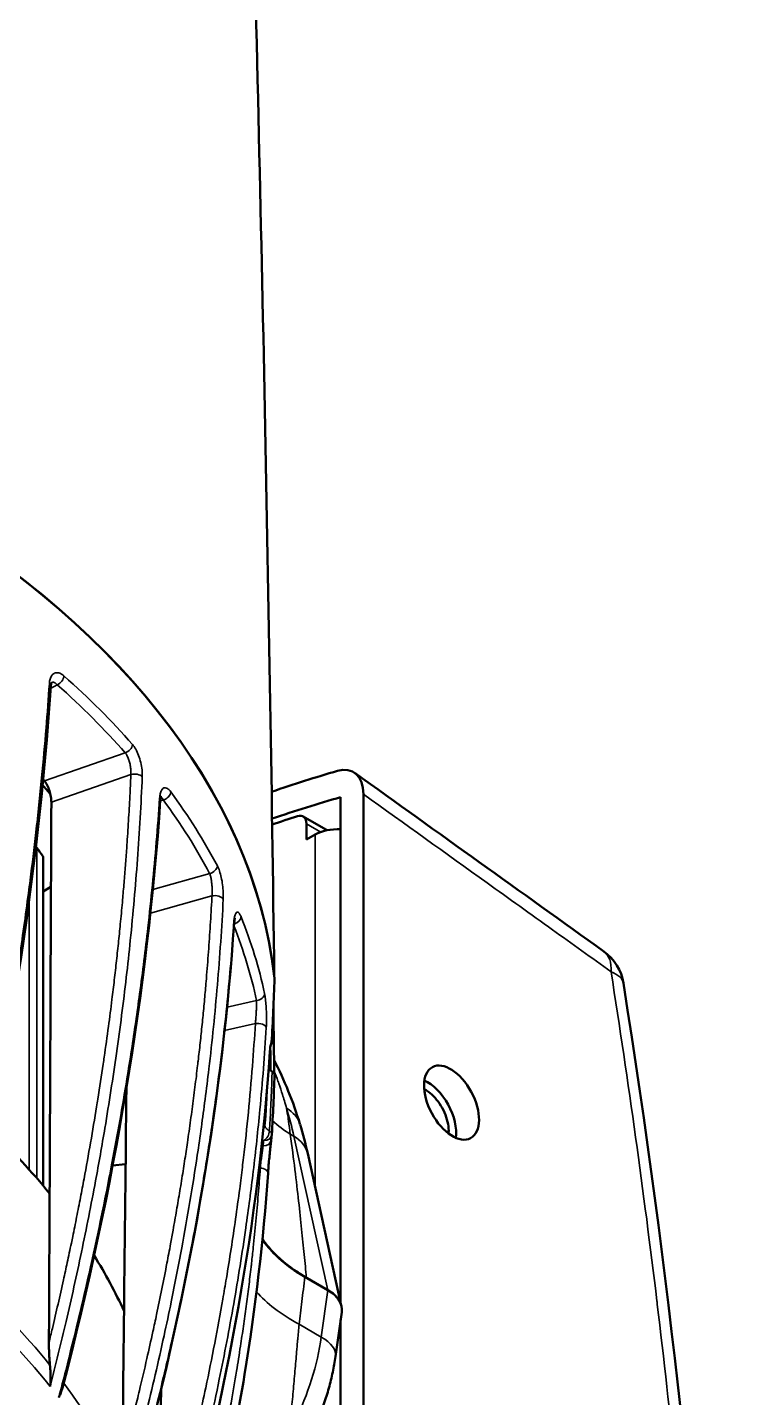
# Model space of a CAD drawing. Header units: millimetres. Extents: x 40 to 2195, y 40 to 1687.
# Drawn here: x 562.8 to 606.6, y 362.1 to 447 of the extents above; entities that cross this region are included whole.
import ezdxf

# ---------------------------------------------------------------- set-up
doc = ezdxf.new("R2010")
doc.units = ezdxf.units.MM
doc.header["$LTSCALE"] = 8
doc.layers.add('Visible (ISO)', color=7, linetype='Continuous', lineweight=50)
doc.layers.add('Visible Narrow (ISO)', color=7, linetype='Continuous', lineweight=35)

msp = doc.modelspace()

# ---------------------------------------------------------------- linework, layer by layer
at = {"layer": 'Visible (ISO)'}
for p, q in [((582.224, 367.972), (582.224, 399.289)), ((583.639, 399.471), (583.639, 281.228)), ((581.311, 397.278), (579.897, 398.095)), ((580.104, 396.659), (580.104, 397.637)), ((580.634, 396.965), (580.104, 396.659)), ((563.778, 375.207), (563.778, 395.558)), ((564.258, 393.722), (563.778, 393.445)), ((580.178, 377.198), (582.264, 367.79)), ((568.078, 376.452), (568.887, 376.534)), ((581.433, 368.734), (579.998, 369.562)), ((581.437, 368.731), (580.095, 369.506)), ((582.292, 367.376), (581.906, 364.627)), ((582.224, 305.457), (582.224, 366.893)), ((576.264, 363.505), (576.264, 363.505))]:
    msp.add_line(p, q, dxfattribs=at)
for centre, radius, start, end in [((596.8, 387.286), 3, 8.96303, 54.37048), ((577.441, 384.125), 0.5, 329.75616, 356.52801), ((577.455, 378.412), 0.5, 353.64256, 356.61899)]:
    msp.add_arc(centre, radius, start, end, dxfattribs=at)
for centre, major_axis, ratio, start_param, end_param in [((497.287, 385.064), (81, 0), 0.57735, 0.064234, 1.506562), ((497.287, 385.064), (81, 0), 0.57735, 0.066811, 1.503985), ((497.292, 383.024), (-79.274, 0), 0.57735, 3.690958, 3.69096), ((556.769, 267.387), (75, 129.904), 0.57735, 0.544962, 0.584415), ((581.517, 398.239), (1.499, 2.61), 0.575711, 5.496518, 6.824828), ((497.287, 380.981), (-74.2, 0), 0.57735, 3.587803, 3.602705), ((497.287, 380.981), (74.5, 0), 0.57735, 0.465791, 0.468145), ((556.769, 267.387), (-73.996, -128.165), 0.57735, 3.681278, 3.722994), ((556.769, 265.346), (-75, -129.904), 0.57735, 3.71054, 3.725709), ((579.397, 397.229), (0.5, 0.866), 0.57735, 5.497787, 6.852132), ((582.048, 396.149), (-2, 0), 0.57735, 4.624318, 5.497787), ((580.811, 396.412), (0.5, 0.866), 0.57735, 6.155997, 6.283185), ((563.107, 396.079), (0.3, 0), 0.577295, 0.398579, 0.770573), ((508.087, 382.704), (60, -0.001), 0.577295, 0.382247, 0.398579), ((563.478, 395.558), (0.3, 0), 0.577295, 0, 0.382247), ((497.342, 383.191), (79.424, 0), 0.57735, 0.215453, 0.215454), ((577.621, 388.047), (0.5, 0), 0.57735, 6.265332, 6.347866), ((578.683, 382.692), (-1, 0), 0.577351, 0.395485, 0.664149), ((577.108, 381.98), (-1, 0), 0.57735, 3.798113, 3.805752), ((577.621, 382.08), (0.5, 0), 0.57735, 6.265335, 7.067154), ((587.683, 379.541), (-1.187, 2.201), 0.556861, 3.784614, 5.672716), ((497.287, 356.486), (-73.976, 0), 0.57735, 3.58297, 3.686804), ((577.25, 376.549), (2.929, 0.649), 0.683075, 0.000029, 0.000038), ((577.219, 376.018), (0.499, -0.035), 0.563805, 6.283184, 6.283223), ((497.287, 356.486), (73.976, 0), 0.57735, 0.25941, 0.343758), ((579.279, 367.49), (3.023, 0.04), 0.577215, 6.1946, 7.053279), ((579.26, 367.48), (-3.039, -0.062), 0.575947, 3.46803, 3.90251)]:
    msp.add_ellipse(centre, major_axis=major_axis, ratio=ratio, start_param=start_param, end_param=end_param, dxfattribs=at)
msp.add_ellipse((589.099, 380.358), major_axis=(-1.187, 2.201), ratio=0.556861, dxfattribs=at)
for points in [[(576.633, 460.789), (577.296, 436.537), (577.787, 412.33), (578.108, 388.169)], [(564.243, 406.143), (563.459, 394.472), (561.551, 382.177), (558.588, 369.69)], [(583.1, 400.795), (588.249, 397.105), (593.398, 393.415), (598.547, 389.724)], [(564.28, 398.98), (564.246, 390.898), (564.21, 382.815), (564.174, 374.731)], [(571.039, 399.096), (570.245, 387.396), (568.199, 375.109), (564.973, 362.689)], [(578.121, 388.042), (578.08, 386.726), (578.02, 385.41), (577.94, 384.094)], [(578.051, 386.198), (578.07, 384.849), (578.088, 383.499), (578.106, 382.15)], [(578.095, 382.996), (578.734, 381.76), (579.275, 380.43), (579.701, 379.023)], [(578.121, 382.075), (578.083, 380.843), (578.027, 379.612), (577.955, 378.382)], [(568.938, 381.266), (568.888, 376.658), (568.839, 372.05), (568.788, 367.442)], [(577.638, 380.963), (577.618, 380.57), (577.596, 380.177), (577.573, 379.784)], [(577.517, 379.023), (577.517, 379.023), (577.517, 379.023), (577.517, 379.023)], [(579.705, 379.011), (579.883, 378.421), (580.041, 377.816), (580.178, 377.198)], [(588.913, 378.443), (588.919, 378.5), (588.922, 378.56), (588.923, 378.623)], [(577.718, 375.983), (577.428, 371.808), (576.943, 367.642), (576.264, 363.505)], [(564.174, 374.731), (564.16, 371.646), (564.145, 368.561), (564.131, 365.476)], [(568.788, 367.442), (568.755, 364.407), (568.721, 361.373), (568.688, 358.338)], [(571.093, 362.622), (571.077, 361.675), (571.06, 360.728), (571.043, 359.78)]]:
    msp.add_open_spline(points, degree=3, dxfattribs=at)
for points, knots in [([(564.307, 406.404), (564.307, 406.404), (564.307, 406.404), (564.305, 406.402), (564.3, 406.395), (564.285, 406.363), (564.273, 406.331), (564.254, 406.247), (564.247, 406.198), (564.243, 406.143)], [0.0260754, 0.0260754, 0.0260754, 0.0260754, 0.02972295, 0.02972295, 0.04640967, 0.04640967, 0.07176386, 0.07176386, 0.09476196, 0.09476196, 0.09476196, 0.09476196]), ([(564.28, 398.98), (564.28, 399.078), (564.271, 399.193), (564.232, 399.439), (564.2, 399.571), (564.124, 399.81), (564.075, 399.931), (563.967, 400.143), (563.907, 400.234), (563.851, 400.299), (563.85, 400.299), (563.85, 400.299)], [0.0027601, 0.0027601, 0.0027601, 0.0027601, 0.0377251, 0.0377251, 0.0754503, 0.0754503, 0.1132369, 0.1132369, 0.1510236, 0.1510236, 0.1511552, 0.1511552, 0.1511552, 0.1511552]), ([(571.095, 399.376), (571.095, 399.376), (571.093, 399.373), (571.085, 399.355), (571.078, 399.336), (571.062, 399.277), (571.054, 399.234), (571.044, 399.157), (571.041, 399.127), (571.039, 399.096)], [0.04090671, 0.04090671, 0.04090671, 0.04090671, 0.05258439, 0.05258439, 0.07166852, 0.07166852, 0.09466864, 0.09466864, 0.10722706, 0.10722706, 0.10722706, 0.10722706]), ([(575.669, 391.799), (575.669, 391.799), (575.669, 391.799), (575.668, 391.796), (575.665, 391.788), (575.655, 391.756), (575.649, 391.73), (575.635, 391.655), (575.628, 391.602), (575.62, 391.52), (575.618, 391.497), (575.617, 391.473)], [0.05221193, 0.05221193, 0.05221193, 0.05221193, 0.0543198, 0.0543198, 0.06955989, 0.06955989, 0.08898336, 0.08898336, 0.11397665, 0.11397665, 0.12337078, 0.12337078, 0.12337078, 0.12337078]), ([(575.617, 391.473), (574.896, 380.893), (573.047, 369.875), (569.8, 357.554), (569.465, 356.334), (569.118, 355.112)], [0, 0, 0, 0, 3.872634, 3.872634, 4.297712, 4.297712, 4.297712, 4.297712]), ([(599.763, 387.753), (602.58, 369.908), (604.503, 352.35), (606.507, 318.292), (606.596, 301.716), (605.16, 274.108), (604.058, 262.739), (602.467, 251.772)], [0, 0, 0, 0, 6.03842, 6.03842, 12.069051, 12.069051, 16.498673, 16.498673, 16.498673, 16.498673]), ([(577.883, 383.924), (577.883, 383.924), (577.883, 383.923), (577.881, 383.916), (577.879, 383.905), (577.872, 383.866), (577.867, 383.834), (577.855, 383.742), (577.848, 383.675), (577.84, 383.57), (577.837, 383.538), (577.835, 383.505)], [0.06342108, 0.06342108, 0.06342108, 0.06342108, 0.06856196, 0.06856196, 0.08411439, 0.08411439, 0.10625292, 0.10625292, 0.1371942, 0.1371942, 0.14947653, 0.14947653, 0.14947653, 0.14947653]), ([(577.835, 383.505), (577.128, 373.149), (575.233, 362.41), (571.773, 350.165), (571.332, 348.681), (570.87, 347.197)], [0, 0, 0, 0, 3.804165, 3.804165, 4.328099, 4.328099, 4.328099, 4.328099]), ([(577.76, 382.469), (577.784, 382.437), (577.812, 382.406), (577.883, 382.343), (577.926, 382.312), (577.975, 382.284)], [-0.0388398, -0.0388398, -0.0388398, -0.0388398, -0.02066483, -0.02066483, -0.000001, -0.000001, -0.000001, -0.000001]), ([(588.923, 378.623), (588.922, 378.8), (588.878, 379.161), (588.68, 379.749), (588.374, 380.306), (587.987, 380.781), (587.649, 381.055), (587.454, 381.162), (587.403, 381.187)], [0, 0, 0, 0, 0.1, 0.2, 0.3, 0.4, 0.5, 0.5362771, 0.5362771, 0.5362771, 0.5362771]), ([(577.573, 379.784), (577.57, 379.733), (577.567, 379.682), (577.56, 379.581), (577.557, 379.53), (577.55, 379.429), (577.546, 379.378), (577.538, 379.277), (577.534, 379.226), (577.526, 379.125), (577.522, 379.074), (577.517, 379.023)], [2.39039417, 2.39039417, 2.39039417, 2.39039417, 2.39363537, 2.39363537, 2.39687656, 2.39687656, 2.40011776, 2.40011776, 2.40335896, 2.40335896, 2.40660015, 2.40660015, 2.40660015, 2.40660015]), ([(577.913, 378.022), (577.903, 377.937), (577.89, 377.829), (577.863, 377.587), (577.849, 377.449), (577.819, 377.157), (577.804, 377), (577.775, 376.687), (577.761, 376.528), (577.737, 376.239), (577.726, 376.104), (577.718, 375.983)], [0, 0, 0, 0, 0.0455865, 0.0455865, 0.0918061, 0.0918061, 0.1388491, 0.1388491, 0.1859979, 0.1859979, 0.2301509, 0.2301509, 0.2301509, 0.2301509]), ([(577.913, 378.022), (577.916, 378.045), (577.919, 378.067), (577.924, 378.111), (577.927, 378.134), (577.932, 378.178), (577.935, 378.201), (577.94, 378.245), (577.942, 378.267), (577.947, 378.312), (577.95, 378.334), (577.952, 378.357)], [3.8556583, 3.8556583, 3.8556583, 3.8556583, 3.857077328, 3.857077328, 3.858496356, 3.858496356, 3.859915384, 3.859915384, 3.861334411, 3.861334411, 3.862753439, 3.862753439, 3.862753439, 3.862753439]), ([(577.368, 371.866), (577.596, 371.539), (577.865, 371.222), (578.683, 370.424), (579.294, 369.968), (579.998, 369.562)], [-0.4819026, -0.4819026, -0.4819026, -0.4819026, -0.298526, -0.298526, -0.0000075, -0.0000075, -0.0000075, -0.0000075]), ([(580.095, 369.506), (579.393, 369.911), (578.781, 370.365), (577.921, 371.192), (577.621, 371.544), (577.373, 371.908)], [0.000013, 0.000013, 0.000013, 0.000013, 0.2977179, 0.2977179, 0.5012351, 0.5012351, 0.5012351, 0.5012351]), ([(564.195, 364.078), (564.191, 364.118), (564.187, 364.158), (564.183, 364.2), (564.179, 364.241), (564.176, 364.283), (564.172, 364.327), (564.169, 364.37), (564.166, 364.415), (564.162, 364.461), (564.159, 364.507), (564.156, 364.555), (564.154, 364.604), (564.151, 364.653), (564.148, 364.704), (564.146, 364.756), (564.143, 364.808), (564.141, 364.863), (564.139, 364.919), (564.137, 364.975), (564.136, 365.033), (564.134, 365.092), (564.133, 365.152), (564.132, 365.214), (564.132, 365.278), (564.131, 365.342), (564.131, 365.408), (564.131, 365.476)], [0, 0, 0, 0, 0.111111, 0.111111, 0.111111, 0.222222, 0.222222, 0.222222, 0.333333, 0.333333, 0.333333, 0.444444, 0.444444, 0.444444, 0.555556, 0.555556, 0.555556, 0.666667, 0.666667, 0.666667, 0.777778, 0.777778, 0.777778, 0.888889, 0.888889, 0.888889, 1, 1, 1, 1]), ([(581.906, 364.627), (581.86, 364.3), (581.802, 363.972), (581.663, 363.317), (581.582, 362.989), (581.399, 362.336), (581.296, 362.011), (581.07, 361.363), (580.947, 361.041), (580.681, 360.402), (580.539, 360.086), (580.387, 359.773)], [4.8869219, 4.8869219, 4.8869219, 4.8869219, 4.9843995, 4.9843995, 5.0818772, 5.0818772, 5.1793548, 5.1793548, 5.2768325, 5.2768325, 5.3743101, 5.3743101, 5.3743101, 5.3743101]), ([(564.195, 364.078), (564.206, 363.974), (564.216, 363.867), (564.222, 363.757), (564.224, 363.727), (564.225, 363.698), (564.227, 363.668), (564.232, 363.559), (564.235, 363.447), (564.234, 363.332), (564.234, 363.297), (564.234, 363.262), (564.233, 363.227), (564.232, 363.12), (564.227, 363.012), (564.22, 362.901), (564.216, 362.854), (564.213, 362.806), (564.208, 362.758)], [0, 0, 0, 0, 0.2632874, 0.2632874, 0.2632874, 0.3333333, 0.3333333, 0.3333333, 0.5886658, 0.5886658, 0.5886658, 0.6666667, 0.6666667, 0.6666667, 0.9000484, 0.9000484, 0.9000484, 1, 1, 1, 1]), ([(566.883, 330.088), (567.701, 332.1), (568.489, 334.161), (569.994, 338.376), (570.711, 340.529), (572.064, 344.922), (572.701, 347.161), (573.883, 351.714), (574.429, 354.029), (575.423, 358.722), (575.87, 361.101), (576.264, 363.505)], [3.6964792, 3.6964792, 3.6964792, 3.6964792, 3.7237049, 3.7237049, 3.7509307, 3.7509307, 3.7781564, 3.7781564, 3.8053821, 3.8053821, 3.8326079, 3.8326079, 3.8326079, 3.8326079]), ([(564.736, 362.075), (564.776, 362.153), (564.811, 362.231), (564.843, 362.306), (564.855, 362.336), (564.867, 362.365), (564.878, 362.395), (564.907, 362.471), (564.932, 362.546), (564.954, 362.62), (564.96, 362.643), (564.967, 362.666), (564.973, 362.689)], [0, 0, 0, 0, 0.2396284, 0.2396284, 0.2396284, 0.3333333, 0.3333333, 0.3333333, 0.5770639, 0.5770639, 0.5770639, 0.6529522, 0.6529522, 0.6529522, 0.6529522])]:
    msp.add_open_spline(points, degree=3, knots=knots, dxfattribs=at)
at = {"layer": 'Visible Narrow (ISO)'}
for p, q in [((564.236, 406.031), (564.643, 406.258)), ((568.864, 402.039), (563.85, 400.299)), ((569.212, 400.691), (564.28, 398.98)), ((571.035, 399.031), (571.223, 399.119)), ((580.987, 397.127), (580.104, 397.637)), ((580.634, 375.142), (580.634, 396.965)), ((563.383, 375.667), (563.384, 396.146)), ((563.756, 375.233), (563.757, 395.623)), ((574.1, 394.563), (570.576, 393.571)), ((562.895, 376.219), (562.895, 392.794)), ((574.243, 393.166), (570.423, 392.09)), ((577.011, 386.686), (575.176, 386.279)), ((576.934, 385.256), (575.023, 384.832)), ((577.063, 378.403), (577.063, 378.403)), ((579.321, 378.271), (579.095, 378.402)), ((579.321, 378.271), (581.437, 368.731)), ((588.923, 378.623), (588.782, 378.548)), ((577.417, 377.675), (577.317, 377.678)), ((577.237, 376.299), (577.16, 376.301)), ((581.433, 368.734), (581.024, 365.825)), ((579.649, 366.619), (581.024, 365.825))]:
    msp.add_line(p, q, dxfattribs=at)
for centre, major_axis, ratio, start_param, end_param in [((564.643, 406.666), (0.332, 0.374), 0.684592, 4.05575, 5.578333), ((497.287, 381.37), (-80.834, 0), 0.57735, 3.612859, 3.717965), ((563.744, 406.176), (0.499, -0.034), 0.562318, 0, 0.632979), ((497.287, 380.981), (-80.334, 0), 0.57735, 3.612859, 3.717965), ((568.864, 402.447), (0.375, 0.331), 0.727494, 4.141606, 5.664206), ((569.469, 400.454), (0.5, -0.021), 0.533457, 0.477232, 2.134975), ((570.54, 399.13), (0.499, -0.034), 0.567022, 6.283185, 6.74252), ((571.223, 399.528), (0.403, 0.296), 0.751477, 4.207191, 5.729771), ((497.287, 381.37), (80.834, 0), 0.57735, 0.297184, 0.401798), ((497.287, 380.981), (80.334, 0), 0.57735, 0.297184, 0.401798), ((574.1, 394.971), (0.442, 0.234), 0.780705, 4.319767, 5.842367), ((574.462, 392.917), (0.499, -0.026), 0.535051, 0.307745, 2.052403), ((575.118, 391.507), (0.499, -0.034), 0.571467, 0, 0.285451), ((575.56, 391.828), (0.464, 0.186), 0.795557, 4.513942, 5.926815), ((497.287, 381.37), (80.834, 0), 0.57735, 0.123315, 0.227001), ((497.287, 380.981), (80.334, 0), 0.57735, 0.123315, 0.224504), ((596.8, 387.286), (1.748, 2.438), 0.548274, 5.554536, 6.283185), ((596.8, 387.285), (2.963, 0.468), 0.442684, 6.283184, 6.95322), ((380.902, 384.824), (196.473, 21.889), 0.814813, 6.142957, 6.16736), ((577.011, 387.094), (0.489, 0.105), 0.810296, 4.54016, 6.062761), ((577.113, 384.997), (0.499, -0.03), 0.537161, 0.138633, 1.970133), ((577.441, 384.125), (0.09, 0.492), 0.996607, 4.374336, 4.888655), ((577.441, 384.125), (0.499, -0.03), 0.574162, 0, 0.098866), ((577.025, 383.643), (0.498, 0.042), 0.815519, 6.048145, 6.048218), ((577.391, 382.123), (0.056, 1.854), 0.081143, 5.688078, 5.688101), ((577.336, 383.539), (0.499, -0.034), 0.575671, 0, 0.111401), ((497.287, 381.37), (80.333, 0), 0.57735, 6.248986, 6.267389), ((576.833, 378.143), (2.871, 0.869), 0.710909, 6.283173, 6.875889), ((553.456, 356.695), (-18.534, -32.626), 0.581967, 2.568947, 2.635554), ((577.019, 379.067), (0.498, -0.044), 0.81546, 5.780934, 6.283185), ((587.088, 385.611), (11.43, 2.502), 0.757984, 3.646606, 3.78673), ((577.417, 378.084), (0.496, -0.061), 0.81442, 4.812842, 6.283166), ((497.287, 380.981), (80.334, 0), 0.57735, 6.211853, 6.218948), ((577.455, 378.412), (-0.25, -0.433), 0.577973, 0.785943, 2.32474), ((577.455, 378.412), (0.497, -0.055), 0.814813, 4.802924, 6.283174), ((577.455, 378.412), (0.499, -0.029), 0.579077, 0.000027, 0.817965), ((577.249, 376.548), (2.929, 0.649), 0.683075, 0.000009, 0.645975), ((577.219, 376.018), (0.499, -0.035), 0.563805, 0.000038, 1.573416), ((497.287, 346.16), (73.756, 0), 0.57735, 0.434299, 0.588934), ((497.287, 345.118), (73.567, 0), 0.57735, 0.428307, 0.593638), ((587.712, 369.07), (11.548, -1.867), 0.415478, 3.598138, 4.008828), ((572.668, 362.702), (-6, -10.392), 0.57735, 1.694273, 2.181662), ((578.935, 365.044), (2.971, -0.417), 0.468323, 0, 0.858678), ((497.287, 346.16), (73.756, 0), 0.57735, 0.251451, 0.405986)]:
    msp.add_ellipse(centre, major_axis=major_axis, ratio=ratio, start_param=start_param, end_param=end_param, dxfattribs=at)
for points, knots in [([(578.106, 388.186), (578.045, 392.818), (577.976, 397.523), (577.9, 402.281), (577.824, 407.039), (577.74, 411.85), (577.647, 416.775), (577.555, 421.7), (577.453, 426.74), (577.343, 431.782), (577.234, 436.824), (577.116, 441.868), (576.997, 446.728), (576.877, 451.588), (576.755, 456.264), (576.631, 460.818)], [0, 0, 0, 0, 0.2, 0.2, 0.2, 0.4, 0.4, 0.4, 0.6, 0.6, 0.6, 0.8, 0.8, 0.8, 1, 1, 1, 1]), ([(565.062, 406.804), (564.99, 406.867), (564.921, 406.915), (564.836, 406.957), (564.818, 406.964), (564.733, 406.997), (564.669, 407.008), (564.591, 407.004), (564.575, 407.003), (564.484, 406.986), (564.417, 406.948), (564.303, 406.831), (564.257, 406.751), (564.196, 406.581), (564.177, 406.497), (564.162, 406.374), (564.16, 406.345), (564.158, 406.315)], [0, 0, 0, 0, 0.157546, 0.157546, 0.2, 0.2, 0.356997, 0.356997, 0.4, 0.4, 0.6, 0.6, 0.8, 0.8, 0.954598, 0.954598, 1, 1, 1, 1]), ([(558.267, 368.877), (558.62, 370.337), (558.958, 371.794), (559.723, 375.229), (560.137, 377.204), (560.686, 379.992), (560.843, 380.812), (561.17, 382.572), (561.339, 383.512), (561.774, 386.023), (562.028, 387.59), (562.478, 390.555), (562.676, 391.953), (562.894, 393.609), (562.929, 393.872), (563.089, 395.127), (563.209, 396.117), (563.451, 398.239), (563.57, 399.37), (563.779, 401.527), (563.871, 402.554), (564.029, 404.493), (564.097, 405.406), (564.158, 406.315)], [0, 0, 0, 0, 0.113592, 0.113592, 0.268615, 0.268615, 0.333333, 0.333333, 0.407849, 0.407849, 0.532885, 0.532885, 0.64541, 0.64541, 0.666667, 0.666667, 0.747042, 0.747042, 0.839534, 0.839534, 0.92421, 0.92421, 1, 1, 1, 1]), ([(564.643, 406.258), (564.615, 406.289), (564.586, 406.315), (564.558, 406.337), (564.541, 406.35), (564.524, 406.361), (564.508, 406.371), (564.502, 406.374), (564.496, 406.377), (564.49, 406.38), (564.461, 406.394), (564.434, 406.403), (564.407, 406.407), (564.389, 406.41), (564.371, 406.41), (564.354, 406.408), (564.351, 406.408), (564.348, 406.408), (564.346, 406.407), (564.33, 406.405), (564.315, 406.401), (564.301, 406.394)], [0, 0, 0, 0, 0.1098717, 0.1098717, 0.1098717, 0.1759848, 0.1759848, 0.1759848, 0.2, 0.2, 0.2, 0.3122921, 0.3122921, 0.3122921, 0.3879493, 0.3879493, 0.3879493, 0.4, 0.4, 0.4, 0.4688857, 0.4688857, 0.4688857, 0.4688857]), ([(569.918, 400.558), (569.924, 400.692), (569.914, 400.972), (569.835, 401.434), (569.7, 401.882), (569.519, 402.277), (569.383, 402.475), (569.309, 402.558)], [0, 0, 0, 0, 0.2, 0.4, 0.6, 0.8, 1, 1, 1, 1]), ([(569.212, 400.691), (569.215, 400.729), (569.216, 400.768), (569.217, 400.849), (569.216, 400.89), (569.213, 400.947), (569.212, 400.96), (569.208, 401.019), (569.203, 401.065), (569.192, 401.157), (569.185, 401.203), (569.175, 401.259), (569.173, 401.269), (569.163, 401.319), (569.155, 401.359), (569.135, 401.439), (569.125, 401.478), (569.108, 401.537), (569.102, 401.557), (569.08, 401.624), (569.063, 401.669), (569.028, 401.757), (569.009, 401.799), (568.973, 401.871), (568.956, 401.902), (568.921, 401.961), (568.903, 401.988), (568.878, 402.021), (568.871, 402.03), (568.864, 402.039)], [0, 0, 0, 0, 0.0861155, 0.0861155, 0.1722314, 0.1722314, 0.2, 0.2, 0.2906033, 0.2906033, 0.3810453, 0.3810453, 0.4, 0.4, 0.479309, 0.479309, 0.5586159, 0.5586159, 0.6, 0.6, 0.7, 0.7, 0.8, 0.8, 0.8845847, 0.8845847, 0.9689954, 0.9689954, 1, 1, 1, 1]), ([(564.131, 365.476), (564.202, 365.771), (564.273, 366.067), (564.462, 366.861), (564.578, 367.361), (564.808, 368.363), (564.921, 368.865), (565.111, 369.725), (565.188, 370.082), (565.351, 370.84), (565.436, 371.243), (565.549, 371.783), (565.577, 371.918), (565.688, 372.457), (565.77, 372.862), (565.931, 373.672), (566.011, 374.078), (566.163, 374.867), (566.237, 375.252), (566.45, 376.393), (566.584, 377.14), (566.844, 378.632), (566.969, 379.375), (567.112, 380.259), (567.137, 380.414), (567.279, 381.311), (567.39, 382.037), (567.516, 382.892), (567.537, 383.036), (567.651, 383.823), (567.739, 384.453), (567.898, 385.643), (567.971, 386.205), (568.09, 387.162), (568.138, 387.562), (568.232, 388.361), (568.278, 388.761), (568.367, 389.565), (568.41, 389.97), (568.494, 390.775), (568.534, 391.176), (568.595, 391.805), (568.617, 392.035), (568.659, 392.487), (568.679, 392.708), (568.73, 393.283), (568.76, 393.636), (568.819, 394.342), (568.847, 394.695), (568.901, 395.402), (568.927, 395.756), (568.961, 396.231), (568.969, 396.348), (568.981, 396.533), (568.986, 396.602), (569.024, 397.171), (569.056, 397.683), (569.115, 398.708), (569.143, 399.222), (569.184, 400.056), (569.198, 400.372), (569.212, 400.691)], [0, 0, 0, 0, 0.022807, 0.022807, 0.060987, 0.060987, 0.098698, 0.098698, 0.125, 0.125, 0.15422, 0.15422, 0.163986, 0.163986, 0.193017, 0.193017, 0.222128, 0.222128, 0.25, 0.25, 0.305461, 0.305461, 0.362754, 0.362754, 0.375, 0.375, 0.434, 0.434, 0.446008, 0.446008, 0.5, 0.5, 0.550187, 0.550187, 0.587068, 0.587068, 0.625, 0.625, 0.664446, 0.664446, 0.704388, 0.704388, 0.727542, 0.727542, 0.75, 0.75, 0.785852, 0.785852, 0.821568, 0.821568, 0.856877, 0.856877, 0.868339, 0.868339, 0.875, 0.875, 0.923757, 0.923757, 0.971288, 0.971288, 1, 1, 1, 1]), ([(569.918, 400.558), (569.845, 398.859), (569.746, 397.152), (569.498, 393.771), (569.351, 392.096), (569.1, 389.653), (569.017, 388.89), (568.747, 386.558), (568.544, 384.987), (568.101, 381.872), (567.862, 380.329), (567.419, 377.691), (567.225, 376.597), (566.748, 374.034), (566.457, 372.565), (565.847, 369.664), (565.53, 368.232), (564.881, 365.453), (564.552, 364.106), (564.208, 362.758)], [0, 0, 0, 0, 0.1379801, 0.1379801, 0.2723717, 0.2723717, 0.3333333, 0.3333333, 0.4583067, 0.4583067, 0.5803846, 0.5803846, 0.6666667, 0.6666667, 0.7822235, 0.7822235, 0.894534, 0.894534, 1, 1, 1, 1]), ([(564.736, 362.075), (564.884, 362.637), (565.03, 363.199), (565.72, 365.904), (566.231, 368.042), (567.044, 371.68), (567.363, 373.185), (567.793, 375.328), (567.919, 375.971), (568.374, 378.359), (568.683, 380.1), (569.064, 382.426), (569.158, 383.018), (569.429, 384.775), (569.598, 385.938), (569.941, 388.467), (570.112, 389.832), (570.468, 392.971), (570.642, 394.74), (570.865, 397.411), (570.934, 398.319), (570.996, 399.225)], [0, 0, 0, 0, 0.044302, 0.044302, 0.213549, 0.213549, 0.333333, 0.333333, 0.3847, 0.3847, 0.524516, 0.524516, 0.572318, 0.572318, 0.666667, 0.666667, 0.778241, 0.778241, 0.924311, 0.924311, 1, 1, 1, 1]), ([(571.683, 399.621), (571.63, 399.692), (571.579, 399.747), (571.515, 399.799), (571.501, 399.809), (571.437, 399.85), (571.388, 399.868), (571.33, 399.871), (571.318, 399.871), (571.249, 399.862), (571.199, 399.83), (571.112, 399.723), (571.077, 399.648), (571.029, 399.484), (571.013, 399.402), (571, 399.281), (570.998, 399.254), (570.996, 399.225)], [0, 0, 0, 0, 0.1554271, 0.1554271, 0.2, 0.2, 0.357529, 0.357529, 0.4, 0.4, 0.6, 0.6, 0.8, 0.8, 0.9554367, 0.9554367, 1, 1, 1, 1]), ([(571.223, 399.119), (571.208, 399.15), (571.193, 399.177), (571.178, 399.2), (571.165, 399.221), (571.151, 399.239), (571.137, 399.254), (571.135, 399.257), (571.132, 399.26), (571.13, 399.262), (571.129, 399.264), (571.128, 399.265), (571.127, 399.266), (571.113, 399.279), (571.099, 399.29), (571.086, 399.298), (571.08, 399.301), (571.075, 399.303), (571.07, 399.305)], [0, 0, 0, 0, 0.0937885, 0.0937885, 0.0937885, 0.1782622, 0.1782622, 0.1782622, 0.1936261, 0.1936261, 0.1936261, 0.2, 0.2, 0.2, 0.286364, 0.286364, 0.286364, 0.3203258, 0.3203258, 0.3203258, 0.3203258]), ([(598.994, 388.467), (597.783, 389.335), (596.573, 390.202), (595.364, 391.069), (594.009, 392.04), (592.656, 393.009), (591.304, 393.978), (588.745, 395.812), (586.19, 397.643), (583.639, 399.471)], [0, 0, 0, 0, 0.235833, 0.235833, 0.235833, 0.5, 0.5, 0.5, 1, 1, 1, 1]), ([(574.243, 393.166), (574.246, 393.204), (574.248, 393.243), (574.252, 393.324), (574.253, 393.366), (574.254, 393.422), (574.254, 393.435), (574.254, 393.495), (574.254, 393.542), (574.251, 393.636), (574.249, 393.684), (574.246, 393.741), (574.245, 393.75), (574.242, 393.8), (574.239, 393.842), (574.231, 393.924), (574.227, 393.965), (574.22, 394.026), (574.217, 394.047), (574.208, 394.111), (574.202, 394.153), (574.188, 394.235), (574.18, 394.274), (574.169, 394.323), (574.167, 394.334), (574.155, 394.384), (574.146, 394.421), (574.126, 394.489), (574.116, 394.521), (574.103, 394.554), (574.101, 394.558), (574.1, 394.563)], [0.0000003, 0.0000003, 0.0000003, 0.0000003, 0.0868923, 0.0868923, 0.1736222, 0.1736222, 0.2, 0.2, 0.2917204, 0.2917204, 0.3829094, 0.3829094, 0.4, 0.4, 0.4790767, 0.4790767, 0.5580818, 0.5580818, 0.6, 0.6, 0.6870991, 0.6870991, 0.7740989, 0.7740989, 0.8, 0.8, 0.8930664, 0.8930664, 0.9854237, 0.9854237, 1, 1, 1, 1]), ([(574.942, 392.974), (574.851, 391.204), (574.73, 389.429), (574.431, 385.919), (574.255, 384.185), (573.976, 381.818), (573.899, 381.189), (573.668, 379.406), (573.506, 378.25), (573.045, 375.183), (572.724, 373.269), (572.163, 370.24), (571.946, 369.127), (571.573, 367.312), (571.424, 366.61), (570.919, 364.293), (570.544, 362.678), (569.795, 359.644), (569.427, 358.225), (568.915, 356.344), (568.787, 355.882), (568.657, 355.419)], [0, 0, 0, 0, 0.143534, 0.143534, 0.282929, 0.282929, 0.333333, 0.333333, 0.425697, 0.425697, 0.578184, 0.578184, 0.666667, 0.666667, 0.72245, 0.72245, 0.850689, 0.850689, 0.963275, 0.963275, 1, 1, 1, 1]), ([(568.688, 358.338), (568.848, 358.942), (569.01, 359.565), (569.267, 360.579), (569.361, 360.956), (569.551, 361.723), (569.646, 362.112), (569.896, 363.155), (570.051, 363.818), (570.331, 365.045), (570.456, 365.603), (570.656, 366.52), (570.732, 366.873), (570.917, 367.75), (571.027, 368.279), (571.241, 369.341), (571.347, 369.873), (571.526, 370.805), (571.601, 371.202), (571.728, 371.887), (571.78, 372.174), (571.905, 372.866), (571.976, 373.273), (572.116, 374.084), (572.185, 374.488), (572.319, 375.301), (572.385, 375.71), (572.514, 376.523), (572.576, 376.927), (572.664, 377.511), (572.691, 377.694), (572.787, 378.346), (572.854, 378.809), (572.981, 379.729), (573.042, 380.185), (573.161, 381.094), (573.218, 381.547), (573.3, 382.221), (573.326, 382.444), (573.363, 382.752), (573.373, 382.838), (573.427, 383.303), (573.47, 383.682), (573.552, 384.439), (573.592, 384.817), (573.669, 385.575), (573.707, 385.954), (573.779, 386.714), (573.813, 387.095), (573.858, 387.602), (573.868, 387.723), (573.879, 387.849), (573.879, 387.852), (573.925, 388.391), (573.969, 388.937), (574.051, 390.036), (574.09, 390.589), (574.161, 391.698), (574.194, 392.255), (574.231, 392.932), (574.237, 393.049), (574.243, 393.166)], [0, 0, 0, 0, 0.066422, 0.066422, 0.104659, 0.104659, 0.142857, 0.142857, 0.205141, 0.205141, 0.255096, 0.255096, 0.285714, 0.285714, 0.330293, 0.330293, 0.373908, 0.373908, 0.405804, 0.405804, 0.428571, 0.428571, 0.460588, 0.460588, 0.492238, 0.492238, 0.524438, 0.524438, 0.556637, 0.556637, 0.571429, 0.571429, 0.609663, 0.609663, 0.648263, 0.648263, 0.687329, 0.687329, 0.706818, 0.706818, 0.714286, 0.714286, 0.747643, 0.747643, 0.780938, 0.780938, 0.814076, 0.814076, 0.846828, 0.846828, 0.857143, 0.857143, 0.857399, 0.857399, 0.902614, 0.902614, 0.947149, 0.947149, 0.990927, 0.990927, 1, 1, 1, 1]), ([(568.961, 354.691), (569.292, 355.848), (569.613, 357.003), (569.921, 358.158), (570.387, 359.898), (570.826, 361.636), (571.239, 363.371), (571.539, 364.631), (571.824, 365.89), (572.096, 367.146), (572.156, 367.426), (572.216, 367.707), (572.276, 367.987), (572.569, 369.377), (572.846, 370.765), (573.105, 372.149), (573.34, 373.403), (573.56, 374.654), (573.766, 375.902), (573.952, 377.032), (574.127, 378.159), (574.29, 379.282), (574.299, 379.344), (574.308, 379.406), (574.316, 379.468), (574.454, 380.423), (574.582, 381.376), (574.702, 382.326), (574.818, 383.243), (574.926, 384.158), (575.026, 385.07), (575.116, 385.898), (575.2, 386.725), (575.277, 387.549), (575.348, 388.301), (575.413, 389.051), (575.472, 389.799), (575.519, 390.385), (575.562, 390.971), (575.602, 391.555)], [0, 0, 0, 0, 0.0925295, 0.0925295, 0.0925295, 0.2320294, 0.2320294, 0.2320294, 0.3333333, 0.3333333, 0.3333333, 0.3559258, 0.3559258, 0.3559258, 0.4680888, 0.4680888, 0.4680888, 0.5696674, 0.5696674, 0.5696674, 0.6616107, 0.6616107, 0.6616107, 0.6666667, 0.6666667, 0.6666667, 0.7448396, 0.7448396, 0.7448396, 0.8202396, 0.8202396, 0.8202396, 0.8887044, 0.8887044, 0.8887044, 0.9511157, 0.9511157, 0.9511157, 1, 1, 1, 1]), ([(576.047, 391.873), (576.016, 391.95), (575.986, 392.01), (575.946, 392.071), (575.936, 392.084), (575.896, 392.133), (575.866, 392.156), (575.829, 392.166), (575.821, 392.167), (575.776, 392.164), (575.744, 392.136), (575.687, 392.037), (575.663, 391.966), (575.629, 391.807), (575.617, 391.727), (575.606, 391.609), (575.604, 391.582), (575.602, 391.555)], [0, 0, 0, 0, 0.1509558, 0.1509558, 0.2, 0.2, 0.3529014, 0.3529014, 0.4, 0.4, 0.6, 0.6, 0.8, 0.8, 0.9563242, 0.9563242, 1, 1, 1, 1]), ([(601.692, 253.384), (601.726, 253.62), (601.76, 253.856), (601.794, 254.093), (602.59, 259.663), (603.258, 265.327), (603.8, 271.088), (603.932, 272.497), (604.057, 273.912), (604.174, 275.333), (604.557, 279.967), (604.858, 284.662), (605.078, 289.412), (605.201, 292.07), (605.299, 294.746), (605.371, 297.439), (605.467, 301.031), (605.518, 304.654), (605.524, 308.304), (605.529, 312.278), (605.481, 316.286), (605.38, 320.324), (605.318, 322.775), (605.236, 325.238), (605.135, 327.712), (604.916, 333.057), (604.604, 338.453), (604.2, 343.896), (604.109, 345.122), (604.014, 346.35), (603.914, 347.58), (603.368, 354.274), (602.684, 361.036), (601.864, 367.852), (601.856, 367.92), (601.848, 367.989), (601.839, 368.058), (601.025, 374.806), (600.076, 381.608), (598.994, 388.467)], [0.0000015, 0.0000015, 0.0000015, 0.0000015, 0.0058229, 0.0058229, 0.0058229, 0.1428571, 0.1428571, 0.1428571, 0.176372, 0.176372, 0.176372, 0.2857143, 0.2857143, 0.2857143, 0.3469143, 0.3469143, 0.3469143, 0.4285714, 0.4285714, 0.4285714, 0.5174708, 0.5174708, 0.5174708, 0.5714286, 0.5714286, 0.5714286, 0.6880265, 0.6880265, 0.6880265, 0.7142857, 0.7142857, 0.7142857, 0.8571429, 0.8571429, 0.8571429, 0.85858, 0.85858, 0.85858, 0.9999988, 0.9999988, 0.9999988, 0.9999988]), ([(576.934, 385.256), (576.938, 385.293), (576.941, 385.332), (576.949, 385.413), (576.952, 385.454), (576.957, 385.51), (576.958, 385.523), (576.962, 385.583), (576.966, 385.632), (576.973, 385.73), (576.977, 385.779), (576.98, 385.835), (576.981, 385.842), (576.984, 385.89), (576.987, 385.933), (576.992, 386.017), (576.994, 386.059), (576.997, 386.122), (576.998, 386.144), (577.001, 386.205), (577.003, 386.244), (577.006, 386.321), (577.007, 386.358), (577.009, 386.415), (577.009, 386.435), (577.011, 386.507), (577.012, 386.556), (577.012, 386.631), (577.012, 386.66), (577.011, 386.686)], [0.0000008, 0.0000008, 0.0000008, 0.0000008, 0.0872417, 0.0872417, 0.1741105, 0.1741105, 0.2, 0.2, 0.2946861, 0.2946861, 0.3879323, 0.3879323, 0.4, 0.4, 0.4794191, 0.4794191, 0.5586299, 0.5586299, 0.6, 0.6, 0.6777073, 0.6777073, 0.7553549, 0.7553549, 0.8, 0.8, 0.9187986, 0.9187986, 1, 1, 1, 1]), ([(577.61, 385.004), (577.508, 383.314), (577.376, 381.62), (577.094, 378.647), (576.956, 377.369), (576.662, 374.929), (576.509, 373.767), (576.116, 371.034), (575.865, 369.461), (575.317, 366.329), (575.019, 364.769), (574.512, 362.306), (574.318, 361.402), (574.09, 360.381), (574.063, 360.262), (573.593, 358.183), (573.112, 356.224), (572.556, 354.125), (572.518, 353.982), (571.932, 351.796), (571.344, 349.754), (570.716, 347.717)], [0, 0, 0, 0, 0.1369157, 0.1369157, 0.2398979, 0.2398979, 0.3333333, 0.3333333, 0.4595686, 0.4595686, 0.5846852, 0.5846852, 0.6571523, 0.6571523, 0.6666667, 0.6666667, 0.8240432, 0.8240432, 0.8355255, 0.8355255, 1, 1, 1, 1]), ([(570.883, 350.83), (571.126, 351.67), (571.368, 352.528), (571.677, 353.659), (571.747, 353.917), (572.021, 354.942), (572.224, 355.721), (572.568, 357.083), (572.71, 357.661), (572.99, 358.821), (573.127, 359.404), (573.325, 360.267), (573.387, 360.541), (573.586, 361.431), (573.722, 362.053), (574.046, 363.59), (574.234, 364.514), (574.588, 366.35), (574.756, 367.259), (574.993, 368.612), (575.067, 369.042), (575.239, 370.077), (575.337, 370.686), (575.526, 371.911), (575.618, 372.528), (575.794, 373.768), (575.879, 374.39), (576.018, 375.465), (576.074, 375.913), (576.152, 376.558), (576.175, 376.752), (576.305, 377.866), (576.405, 378.803), (576.591, 380.697), (576.675, 381.654), (576.819, 383.49), (576.881, 384.367), (576.934, 385.256)], [0, 0, 0, 0, 0.092673, 0.092673, 0.119768, 0.119768, 0.2, 0.2, 0.257937, 0.257937, 0.315018, 0.315018, 0.341379, 0.341379, 0.4, 0.4, 0.483962, 0.483962, 0.563406, 0.563406, 0.6, 0.6, 0.650773, 0.650773, 0.701019, 0.701019, 0.750416, 0.750416, 0.785172, 0.785172, 0.8, 0.8, 0.87, 0.87, 0.938842, 0.938842, 1, 1, 1, 1]), ([(577.939, 384.123), (577.939, 384.123), (577.938, 384.123), (577.934, 384.123), (577.931, 384.122), (577.924, 384.116), (577.921, 384.111), (577.915, 384.1), (577.911, 384.092), (577.905, 384.075), (577.902, 384.066), (577.898, 384.051), (577.897, 384.047), (577.892, 384.027), (577.888, 384.011), (577.881, 383.973), (577.877, 383.952), (577.87, 383.905), (577.867, 383.88), (577.862, 383.842), (577.86, 383.829), (577.856, 383.796), (577.854, 383.773), (577.849, 383.727), (577.847, 383.703), (577.843, 383.653), (577.841, 383.627), (577.837, 383.58), (577.836, 383.559), (577.834, 383.537)], [0, 0, 0, 0, 0.0139116, 0.0139116, 0.093767, 0.093767, 0.174118, 0.174118, 0.2563804, 0.2563804, 0.3333333, 0.3333333, 0.3633831, 0.3633831, 0.4607658, 0.4607658, 0.5637162, 0.5637162, 0.6666667, 0.6666667, 0.7123927, 0.7123927, 0.7896575, 0.7896575, 0.8668837, 0.8668837, 0.9424338, 0.9424338, 1, 1, 1, 1]), ([(570.784, 346.962), (571.107, 347.994), (571.42, 349.026), (572.028, 351.098), (572.322, 352.14), (572.895, 354.239), (573.173, 355.297), (573.683, 357.319), (573.917, 358.283), (574.398, 360.345), (574.642, 361.443), (575.107, 363.64), (575.328, 364.739), (575.745, 366.939), (575.942, 368.04), (576.258, 369.921), (576.383, 370.701), (576.677, 372.637), (576.839, 373.792), (577.135, 376.1), (577.27, 377.253), (577.511, 379.562), (577.618, 380.717), (577.755, 382.426), (577.796, 382.982), (577.834, 383.537)], [0, 0, 0, 0, 0.0839647, 0.0839647, 0.1686984, 0.1686984, 0.2548269, 0.2548269, 0.3333333, 0.3333333, 0.4228184, 0.4228184, 0.5125096, 0.5125096, 0.6026181, 0.6026181, 0.6666667, 0.6666667, 0.7618118, 0.7618118, 0.8573544, 0.8573544, 0.9535085, 0.9535085, 1, 1, 1, 1]), ([(577.975, 382.284), (577.963, 381.901), (577.949, 381.51), (577.934, 381.114), (577.929, 380.995), (577.924, 380.875), (577.919, 380.754), (577.907, 380.476), (577.894, 380.193), (577.88, 379.903), (577.859, 379.486), (577.836, 379.051), (577.809, 378.603)], [0, 0, 0, 0, 0.3333333, 0.3333333, 0.3333333, 0.4341055, 0.4341055, 0.4341055, 0.6666667, 0.6666667, 0.6666667, 0.9999998, 0.9999998, 0.9999998, 0.9999998]), ([(578.104, 382.301), (578.183, 382.102), (578.259, 381.9), (578.352, 381.644), (578.37, 381.592), (578.468, 381.315), (578.544, 381.088), (578.657, 380.732), (578.696, 380.603), (578.781, 380.318), (578.826, 380.162), (578.87, 380.004)], [0.7563552, 0.7563552, 0.7563552, 0.7563552, 0.8223372, 0.8223372, 0.83932, 0.83932, 0.9115111, 0.9115111, 0.9516899, 0.9516899, 1, 1, 1, 1]), ([(578.87, 380.004), (578.901, 379.816), (578.931, 379.627), (578.97, 379.362), (578.98, 379.288), (579.028, 378.946), (579.063, 378.676), (579.095, 378.402)], [0, 0, 0, 0, 0.3607845, 0.3607845, 0.5, 0.5, 1, 1, 1, 1]), ([(577.809, 378.603), (577.799, 378.608), (577.789, 378.614), (577.742, 378.643), (577.709, 378.667), (577.654, 378.714), (577.632, 378.736), (577.61, 378.763), (577.607, 378.766), (577.598, 378.778), (577.591, 378.787), (577.572, 378.815), (577.561, 378.834), (577.543, 378.872), (577.536, 378.891), (577.527, 378.922), (577.524, 378.933), (577.518, 378.968), (577.516, 378.994), (577.517, 379.02), (577.517, 379.022), (577.517, 379.023)], [0, 0, 0, 0, 0.0520563, 0.0520563, 0.25, 0.25, 0.4144167, 0.4144167, 0.4372526, 0.4372526, 0.5, 0.5, 0.6266379, 0.6266379, 0.75, 0.75, 0.8187149, 0.8187149, 0.9721775, 0.9721775, 0.9811904, 0.9811904, 0.9811904, 0.9811904]), ([(579.095, 378.402), (579.204, 377.631), (579.396, 376.17), (579.624, 374.217), (579.806, 372.48), (579.963, 370.93), (580.06, 369.961), (580.095, 369.506)], [0, 0, 0, 0, 0.2, 0.4, 0.6, 0.8, 0.9999995, 0.9999995, 0.9999995, 0.9999995]), ([(577.417, 377.675), (577.41, 377.633), (577.403, 377.585), (577.392, 377.508), (577.388, 377.484), (577.384, 377.455), (577.383, 377.449), (577.375, 377.39), (577.367, 377.332), (577.354, 377.243), (577.35, 377.216), (577.344, 377.168), (577.341, 377.149), (577.331, 377.075), (577.324, 377.019), (577.313, 376.937), (577.31, 376.91), (577.302, 376.85), (577.298, 376.816), (577.286, 376.726), (577.279, 376.669), (577.271, 376.602), (577.27, 376.59), (577.263, 376.533), (577.258, 376.489), (577.248, 376.395), (577.242, 376.346), (577.237, 376.299)], [0, 0, 0, 0, 0.1405359, 0.1405359, 0.2, 0.2, 0.2127998, 0.2127998, 0.3419173, 0.3419173, 0.4, 0.4, 0.4390238, 0.4390238, 0.5483751, 0.5483751, 0.6, 0.6, 0.6653866, 0.6653866, 0.7756489, 0.7756489, 0.8, 0.8, 0.8914016, 0.8914016, 1, 1, 1, 1]), ([(577.237, 376.299), (577.2, 375.753), (577.158, 375.206), (577.068, 374.11), (577.02, 373.562), (576.917, 372.466), (576.862, 371.919), (576.769, 371.051), (576.734, 370.729), (576.689, 370.33), (576.68, 370.252), (576.623, 369.765), (576.574, 369.356), (576.473, 368.541), (576.42, 368.133), (576.31, 367.317), (576.253, 366.908), (576.136, 366.09), (576.075, 365.68), (575.971, 365.007), (575.931, 364.747), (575.848, 364.231), (575.807, 363.975), (575.657, 363.07), (575.544, 362.411), (575.304, 361.081), (575.178, 360.41), (574.931, 359.151), (574.812, 358.566), (574.588, 357.497), (574.484, 357.016), (574.255, 355.985), (574.13, 355.433), (573.87, 354.324), (573.736, 353.768), (573.46, 352.653), (573.318, 352.095), (573.105, 351.283), (573.039, 351.029), (572.777, 350.049), (572.575, 349.318), (572.165, 347.883), (571.958, 347.178), (571.531, 345.768), (571.312, 345.063), (571.039, 344.214), (570.994, 344.074), (570.949, 343.934)], [0, 0, 0, 0, 0.0557415, 0.0557415, 0.1114225, 0.1114225, 0.1671017, 0.1671017, 0.2, 0.2, 0.2079873, 0.2079873, 0.249954, 0.249954, 0.2917482, 0.2917482, 0.3333212, 0.3333212, 0.374375, 0.374375, 0.4, 0.4, 0.4248468, 0.4248468, 0.487159, 0.487159, 0.5483546, 0.5483546, 0.6, 0.6, 0.6413573, 0.6413573, 0.6878341, 0.6878341, 0.7338867, 0.7338867, 0.779464, 0.779464, 0.8, 0.8, 0.8589172, 0.8589172, 0.9151523, 0.9151523, 0.9707243, 0.9707243, 0.9816773, 0.9816773, 0.9816773, 0.9816773]), ([(579.649, 366.619), (579.633, 366.458), (579.617, 366.293), (579.601, 366.123), (579.587, 365.975), (579.573, 365.823), (579.559, 365.668), (579.557, 365.646), (579.555, 365.624), (579.553, 365.601), (579.542, 365.47), (579.53, 365.335), (579.518, 365.199), (579.514, 365.15), (579.509, 365.102), (579.505, 365.053), (579.489, 364.865), (579.472, 364.672), (579.456, 364.475), (579.439, 364.277), (579.422, 364.075), (579.404, 363.87), (579.386, 363.664), (579.368, 363.456), (579.35, 363.246), (579.332, 363.037), (579.313, 362.826), (579.294, 362.615), (579.274, 362.403), (579.255, 362.19), (579.234, 361.977), (579.213, 361.764), (579.192, 361.55), (579.17, 361.336), (579.148, 361.122), (579.125, 360.908), (579.101, 360.695)], [0, 0, 0, 0, 0.1, 0.1, 0.1, 0.187444, 0.187444, 0.187444, 0.2, 0.2, 0.2, 0.273889, 0.273889, 0.273889, 0.3, 0.3, 0.3, 0.4, 0.4, 0.4, 0.5, 0.5, 0.5, 0.6, 0.6, 0.6, 0.7, 0.7, 0.7, 0.8, 0.8, 0.8, 0.9, 0.9, 0.9, 1, 1, 1, 1]), ([(576.264, 363.505), (576.256, 363.455), (576.248, 363.405), (575.841, 360.943), (575.377, 358.54), (574.559, 354.84), (574.249, 353.535), (573.579, 350.879), (573.216, 349.528), (572.109, 345.651), (571.313, 343.137), (570.444, 340.642)], [0.348097, 0.348097, 0.348097, 0.348097, 0.3523348, 0.3523348, 0.5554857, 0.5554857, 0.6666667, 0.6666667, 0.7824152, 0.7824152, 1, 1, 1, 1])]:
    msp.add_open_spline(points, degree=3, knots=knots, dxfattribs=at)
for points in [[(574.942, 392.974), (574.949, 393.107), (574.948, 393.386), (574.907, 393.854), (574.826, 394.318), (574.713, 394.733), (574.625, 394.945), (574.577, 395.036)], [(577.61, 385.004), (577.618, 385.135), (577.628, 385.411), (577.625, 385.882), (577.604, 386.357), (577.563, 386.79), (577.527, 387.014), (577.507, 387.11)], [(577.88, 383.885), (577.885, 383.365), (577.891, 382.848), (577.896, 382.336)], [(577.455, 378.004), (577.421, 378.024), (577.389, 378.044), (577.359, 378.065)], [(579.998, 369.562), (579.94, 369.032), (579.821, 368.014), (579.703, 367.073), (579.649, 366.619)]]:
    msp.add_open_spline(points, degree=3, dxfattribs=at)

doc.saveas('drawing.dxf')
